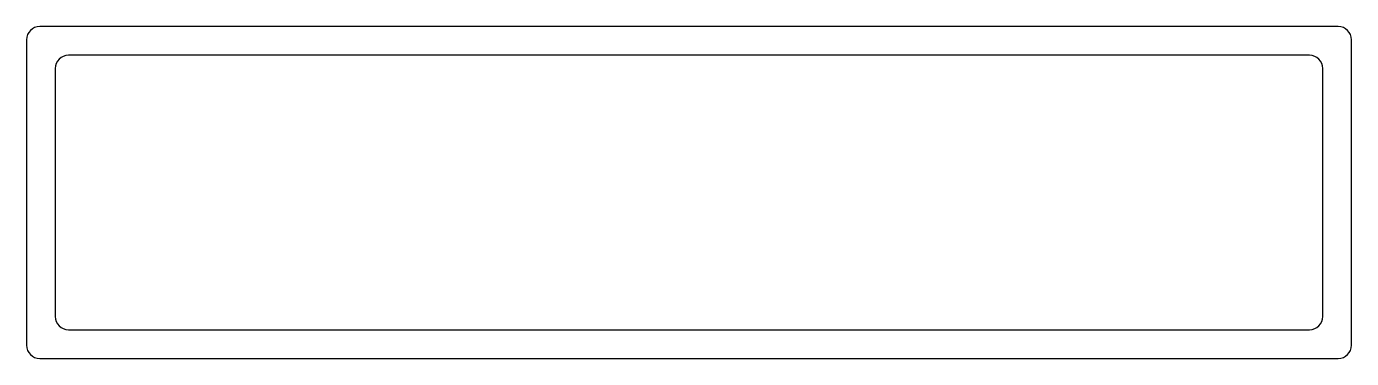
# Model space of a CAD drawing. Header units: inches. Extents: x -37.6 to 38.6, y 0 to 19.
import ezdxf

# ---------------------------------------------------------------- set-up
doc = ezdxf.new("R2010")
doc.units = ezdxf.units.IN
doc.header["$MEASUREMENT"] = 0
doc.layers.add('1', color=7, linetype='Continuous')

msp = doc.modelspace()

# ---------------------------------------------------------------- linework, layer by layer
at = {"layer": '1', "color": 7, "linetype": 'Continuous'}
for p, q in [((37.88, 19.025), (-36.796, 19.025)), ((-37.558, 18.263), (-37.558, 0.737)), ((38.642, 0.737), (38.642, 18.263)), ((36.229, 17.374), (-35.145, 17.374)), ((-35.907, 16.612), (-35.907, 2.388)), ((36.991, 2.388), (36.991, 16.612)), ((-35.145, 1.626), (36.229, 1.626)), ((-36.796, -0.025), (37.88, -0.025))]:
    msp.add_line(p, q, dxfattribs=at)
for centre, start, end in [((-36.796, 18.263), 90, 180), ((37.88, 18.263), 360, 90), ((-35.145, 16.612), 90, 180), ((36.229, 16.612), 360, 90), ((-35.145, 2.388), 180, 270), ((36.229, 2.388), 270, 0), ((-36.796, 0.737), 180, 270), ((37.88, 0.737), 270, 0)]:
    msp.add_arc(centre, 0.762, start, end, dxfattribs=at)

doc.saveas('drawing.dxf')
